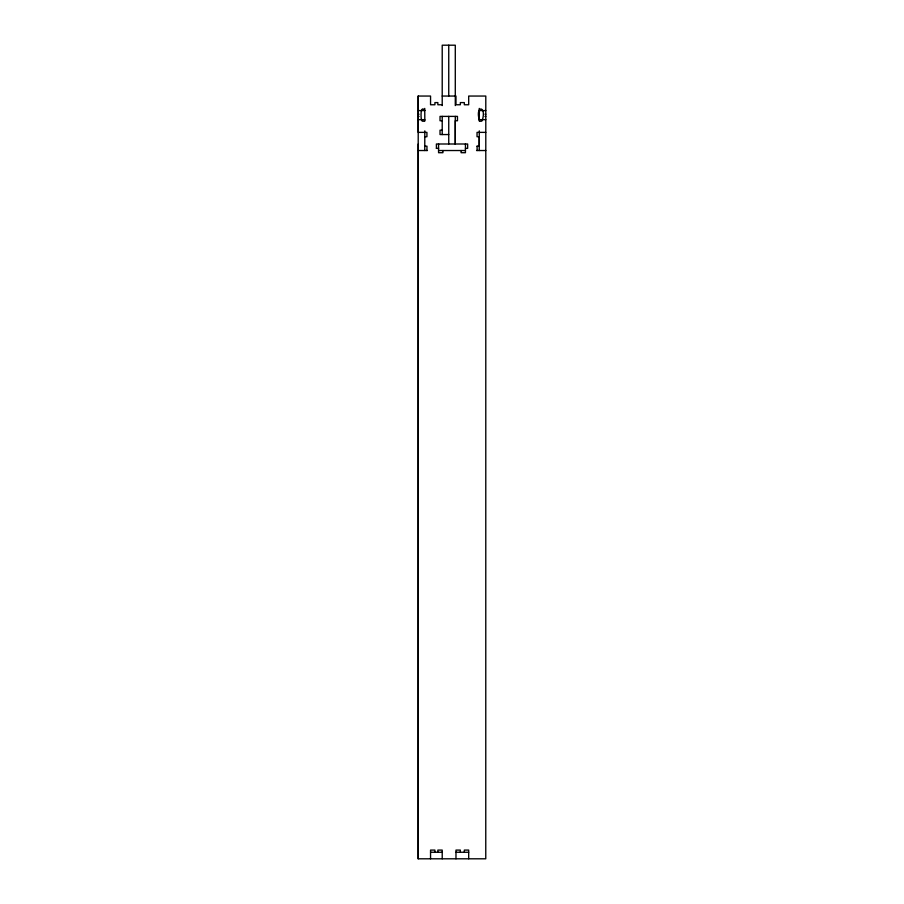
<?xml version="1.0" encoding="UTF-8"?>
<svg xmlns="http://www.w3.org/2000/svg" width="904" height="904" viewBox="0 0 904 904"><rect width="100%" height="100%" fill="white"/><g stroke="black" fill="none" stroke-linecap="round" stroke-linejoin="round"><path stroke-width="1.36" d="M442.214 96.05L455.978 96.05L455.978 104.762L460.339 104.762L460.339 102.593L464.328 102.593L464.328 104.762L468.69 104.762L468.69 96.05L485.798 96.05L485.764 858.8L418.202 858.8L418.224 143.996M442.214 104.762L437.852 104.762L437.852 102.593L434.914 102.593L434.914 104.762L430.553 104.762L430.553 96.05L418.202 96.05L418.202 132.368L426.925 132.368L426.925 136.73L424.744 136.73M418.202 110.582L424.744 110.582M479.256 110.582L485.798 110.582M418.202 114.209L419.027 114.209M484.973 114.209L485.798 114.209M418.202 116.39L419.027 116.39M484.973 116.39L485.798 116.39M418.202 119.656L424.744 119.656A1.638 1.638 0 0 1 423.106 121.294A1.638 1.638 0 0 1 421.467 119.656C420.948 118.65 420.032 104.435 424.744 110.311M479.222 119.656A1.638 1.638 0 0 0 480.86 121.294A1.638 1.638 0 0 0 482.499 119.656C486.488 105.452 475.233 105.452 479.222 119.656L485.798 119.656M442.214 120.752L440.033 120.752L440.033 116.39L457.469 116.39L457.469 120.752L455.288 120.752L455.288 143.996L455.288 116.39M442.214 130.187L440.033 130.187L440.033 134.549L448.746 134.549M485.798 132.368L477.041 132.368L477.041 136.73L479.222 136.73L479.222 146.177L477.041 146.177M424.744 146.177L426.982 146.177L426.925 150.527M436.383 148.358L438.598 148.358M465.436 148.358L467.65 148.358L467.65 143.996L436.383 143.996L436.417 148.358M418.202 150.527L427.456 150.527M438.564 150.527L465.47 150.527M476.544 150.527L485.798 150.527M430.553 852.257L442.214 852.257M455.978 852.257L468.69 852.257M479.256 108.401L479.289 121.113M479.289 130.854L479.244 150.527M477.109 146.177L477.109 150.527M468.69 858.8L468.69 850.088L464.328 850.088L464.328 852.257M465.436 143.996L465.436 152.708L461.085 152.708L461.085 150.527M460.339 852.257L460.339 850.088L455.978 850.088L455.978 858.8M455.288 105.576L455.288 45.2L442.214 45.2L442.214 105.576M448.746 45.2L448.746 96.05M448.746 116.39L448.746 143.996M442.915 150.527L442.915 152.708L438.564 152.708L438.564 143.996M442.214 116.39L442.214 134.549M442.214 858.8L442.214 850.088L437.852 850.088L437.852 852.257M434.914 852.257L434.914 850.088L430.553 850.088L430.553 858.8M424.744 108.401L424.812 121.113M424.812 130.854L424.756 150.527M418.202 96.05L418.202 858.8"/></g></svg>
